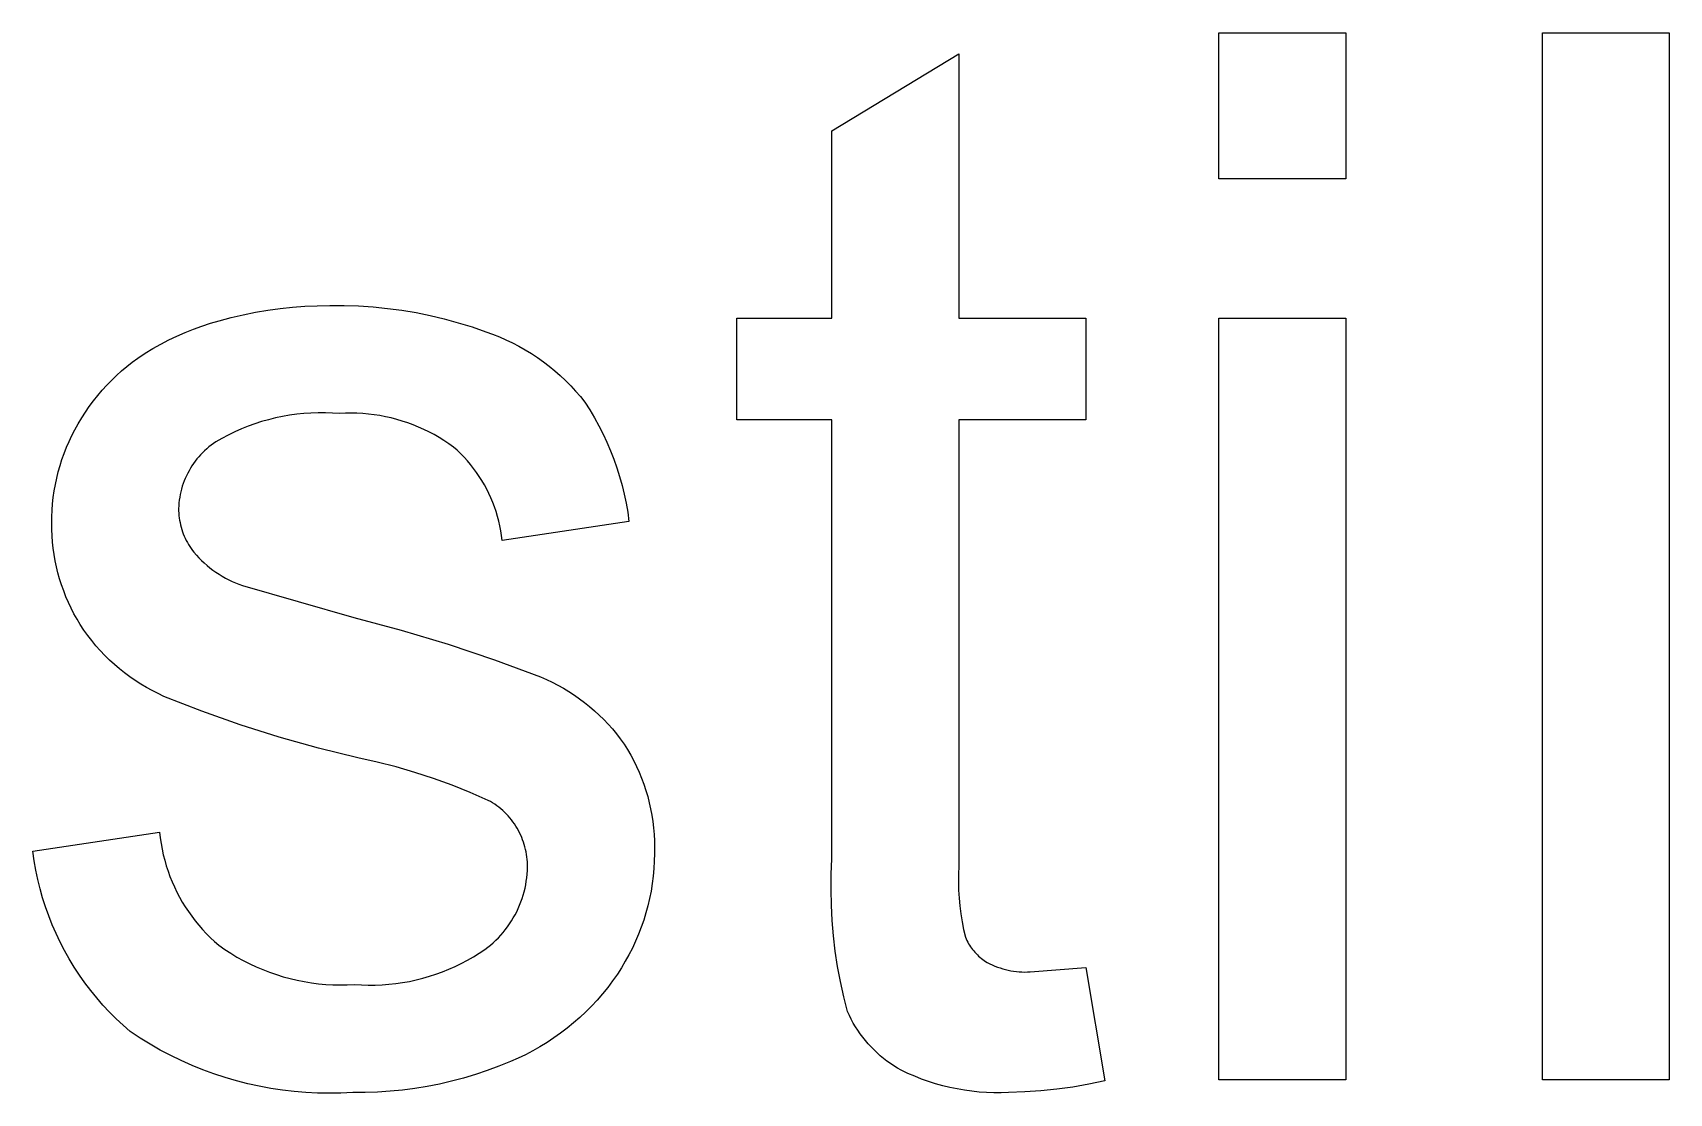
# Model space of a CAD drawing. Header units: millimetres. Extents: x -962 to 3068, y -237 to 2578.
# Drawn here: x 2089.92 to 2131.52, y -60.54 to -33.6 of the extents above; entities that cross this region are included whole.
import ezdxf

# ---------------------------------------------------------------- set-up
doc = ezdxf.new("R2010")
doc.units = ezdxf.units.MM
doc.header["$MEASUREMENT"] = 0
doc.layers.add('Domyślny', color=7, linetype='Continuous', true_color=0x000000)

msp = doc.modelspace()

# ---------------------------------------------------------------- linework, layer by layer
at = {"layer": 'Domyślny'}
for p, q in [((2120.069, -37.306), (2120.069, -33.598)), ((2120.069, -33.598), (2123.293, -33.598)), ((2123.293, -33.598), (2123.293, -37.306)), ((2128.291, -60.201), (2128.291, -33.598)), ((2128.291, -33.598), (2131.516, -33.598)), ((2131.516, -33.598), (2131.516, -60.201)), ((2110.234, -36.092), (2113.458, -34.135)), ((2113.458, -34.135), (2113.458, -40.854)), ((2110.234, -40.854), (2110.234, -36.092)), ((2123.293, -37.306), (2120.069, -37.306)), ((2094.962, -40.836), (2095.27, -40.763)), ((2095.27, -40.763), (2095.58, -40.7)), ((2095.58, -40.7), (2095.891, -40.646)), ((2095.891, -40.646), (2096.204, -40.603)), ((2096.204, -40.603), (2096.519, -40.57)), ((2096.519, -40.57), (2096.834, -40.547)), ((2096.834, -40.547), (2097.15, -40.534)), ((2097.15, -40.534), (2097.466, -40.531)), ((2097.466, -40.531), (2097.834, -40.53)), ((2097.834, -40.53), (2098.201, -40.541)), ((2098.201, -40.541), (2098.568, -40.565)), ((2098.568, -40.565), (2098.934, -40.601)), ((2098.934, -40.601), (2099.299, -40.65)), ((2099.299, -40.65), (2099.662, -40.71)), ((2099.662, -40.71), (2100.022, -40.783)), ((2093.792, -41.213), (2094.004, -41.129)), ((2094.004, -41.129), (2094.219, -41.051)), ((2094.219, -41.051), (2094.437, -40.981)), ((2094.437, -40.981), (2094.657, -40.919)), ((2094.657, -40.919), (2094.962, -40.836)), ((2100.022, -40.783), (2100.38, -40.868)), ((2100.38, -40.868), (2100.735, -40.965)), ((2100.735, -40.965), (2101.086, -41.073)), ((2101.086, -41.073), (2101.434, -41.194)), ((2107.815, -43.433), (2107.815, -40.854)), ((2107.815, -40.854), (2110.234, -40.854)), ((2113.458, -40.854), (2116.683, -40.854)), ((2116.683, -40.854), (2116.683, -43.433)), ((2120.069, -60.201), (2120.069, -40.854)), ((2120.069, -40.854), (2123.293, -40.854)), ((2123.293, -40.854), (2123.293, -60.201)), ((2092.974, -41.623), (2093.173, -41.51)), ((2093.173, -41.51), (2093.376, -41.404)), ((2093.376, -41.404), (2093.582, -41.305)), ((2093.582, -41.305), (2093.792, -41.213)), ((2101.434, -41.194), (2101.608, -41.256)), ((2101.608, -41.256), (2101.779, -41.324)), ((2101.779, -41.324), (2101.948, -41.398)), ((2101.948, -41.398), (2102.114, -41.478)), ((2102.114, -41.478), (2102.278, -41.564)), ((2102.278, -41.564), (2102.439, -41.655)), ((2092.311, -42.08), (2092.448, -41.972)), ((2092.448, -41.972), (2092.589, -41.869)), ((2092.589, -41.869), (2092.78, -41.743)), ((2092.78, -41.743), (2092.974, -41.623)), ((2102.439, -41.655), (2102.596, -41.751)), ((2102.596, -41.751), (2102.75, -41.853)), ((2102.75, -41.853), (2102.9, -41.96)), ((2102.9, -41.96), (2103.047, -42.072)), ((2091.922, -42.43), (2092.048, -42.309)), ((2092.048, -42.309), (2092.178, -42.192)), ((2092.178, -42.192), (2092.311, -42.08)), ((2103.047, -42.072), (2103.189, -42.189)), ((2103.189, -42.189), (2103.328, -42.311)), ((2103.328, -42.311), (2103.462, -42.438)), ((2091.461, -42.953), (2091.57, -42.817)), ((2091.57, -42.817), (2091.683, -42.684)), ((2091.683, -42.684), (2091.801, -42.555)), ((2091.801, -42.555), (2091.922, -42.43)), ((2103.462, -42.438), (2103.592, -42.569)), ((2103.592, -42.569), (2103.718, -42.704)), ((2103.718, -42.704), (2103.839, -42.844)), ((2103.839, -42.844), (2103.954, -42.987)), ((2091.163, -43.383), (2091.258, -43.236)), ((2091.258, -43.236), (2091.357, -43.093)), ((2091.357, -43.093), (2091.461, -42.953)), ((2096.991, -43.26), (2096.809, -43.273)), ((2097.174, -43.254), (2096.991, -43.26)), ((2097.356, -43.253), (2097.174, -43.254)), ((2097.538, -43.26), (2097.356, -43.253)), ((2097.721, -43.272), (2097.538, -43.26)), ((2103.954, -42.987), (2104.079, -43.183)), ((2104.079, -43.183), (2104.198, -43.383)), ((2090.989, -43.685), (2091.074, -43.533)), ((2091.074, -43.533), (2091.163, -43.383)), ((2095.221, -43.666), (2095.054, -43.74)), ((2095.391, -43.598), (2095.221, -43.666)), ((2095.562, -43.536), (2095.391, -43.598)), ((2095.736, -43.48), (2095.562, -43.536)), ((2095.911, -43.43), (2095.736, -43.48)), ((2096.089, -43.386), (2095.911, -43.43)), ((2096.267, -43.349), (2096.089, -43.386)), ((2096.447, -43.317), (2096.267, -43.349)), ((2096.628, -43.292), (2096.447, -43.317)), ((2096.809, -43.273), (2096.628, -43.292)), ((2097.867, -43.265), (2097.721, -43.272)), ((2098.013, -43.263), (2097.867, -43.265)), ((2098.16, -43.266), (2098.013, -43.263)), ((2098.306, -43.274), (2098.16, -43.266)), ((2098.452, -43.287), (2098.306, -43.274)), ((2098.598, -43.304), (2098.452, -43.287)), ((2098.743, -43.327), (2098.598, -43.304)), ((2098.887, -43.354), (2098.743, -43.327)), ((2099.03, -43.386), (2098.887, -43.354)), ((2099.172, -43.423), (2099.03, -43.386)), ((2099.312, -43.464), (2099.172, -43.423)), ((2099.451, -43.51), (2099.312, -43.464)), ((2099.589, -43.561), (2099.451, -43.51)), ((2099.724, -43.616), (2099.589, -43.561)), ((2099.858, -43.676), (2099.724, -43.616)), ((2099.99, -43.74), (2099.858, -43.676)), ((2104.198, -43.383), (2104.31, -43.587)), ((2104.31, -43.587), (2104.415, -43.795)), ((2110.234, -43.433), (2107.815, -43.433)), ((2110.234, -54.588), (2110.234, -43.433)), ((2116.683, -43.433), (2113.458, -43.433)), ((2113.458, -43.433), (2113.458, -54.775)), ((2090.778, -44.132), (2090.843, -43.981)), ((2090.843, -43.981), (2090.914, -43.832)), ((2090.914, -43.832), (2090.989, -43.685)), ((2094.453, -44.078), (2094.396, -44.123)), ((2094.511, -44.036), (2094.453, -44.078)), ((2094.57, -43.995), (2094.511, -44.036)), ((2094.729, -43.904), (2094.57, -43.995)), ((2094.89, -43.819), (2094.729, -43.904)), ((2095.054, -43.74), (2094.89, -43.819)), ((2100.119, -43.809), (2099.99, -43.74)), ((2100.247, -43.881), (2100.119, -43.809)), ((2100.371, -43.958), (2100.247, -43.881)), ((2100.493, -44.04), (2100.371, -43.958)), ((2100.613, -44.125), (2100.493, -44.04)), ((2104.415, -43.795), (2104.513, -44.005)), ((2104.513, -44.005), (2104.604, -44.219)), ((2090.612, -44.598), (2090.662, -44.441)), ((2090.662, -44.441), (2090.717, -44.285)), ((2090.717, -44.285), (2090.778, -44.132)), ((2094.048, -44.485), (2094.006, -44.543)), ((2094.093, -44.428), (2094.048, -44.485)), ((2094.139, -44.373), (2094.093, -44.428)), ((2094.187, -44.32), (2094.139, -44.373)), ((2094.237, -44.268), (2094.187, -44.32)), ((2094.288, -44.218), (2094.237, -44.268)), ((2094.342, -44.169), (2094.288, -44.218)), ((2094.396, -44.123), (2094.342, -44.169)), ((2100.706, -44.208), (2100.613, -44.125)), ((2100.796, -44.294), (2100.706, -44.208)), ((2100.883, -44.383), (2100.796, -44.294)), ((2100.967, -44.475), (2100.883, -44.383)), ((2101.047, -44.57), (2100.967, -44.475)), ((2104.604, -44.219), (2104.689, -44.436)), ((2104.689, -44.436), (2104.766, -44.655)), ((2090.493, -45.078), (2090.527, -44.916)), ((2090.527, -44.916), (2090.567, -44.756)), ((2090.567, -44.756), (2090.612, -44.598)), ((2093.796, -44.92), (2093.769, -44.986)), ((2093.826, -44.854), (2093.796, -44.92)), ((2093.858, -44.79), (2093.826, -44.854)), ((2093.891, -44.726), (2093.858, -44.79)), ((2093.928, -44.664), (2093.891, -44.726)), ((2093.966, -44.603), (2093.928, -44.664)), ((2094.006, -44.543), (2093.966, -44.603)), ((2101.125, -44.667), (2101.047, -44.57)), ((2101.199, -44.768), (2101.125, -44.667)), ((2101.269, -44.87), (2101.199, -44.768)), ((2101.336, -44.975), (2101.269, -44.87)), ((2104.766, -44.655), (2104.836, -44.877)), ((2104.836, -44.877), (2104.898, -45.101)), ((2090.441, -45.403), (2090.464, -45.24)), ((2090.464, -45.24), (2090.493, -45.078)), ((2093.668, -45.331), (2093.655, -45.402)), ((2093.683, -45.261), (2093.668, -45.331)), ((2093.701, -45.191), (2093.683, -45.261)), ((2093.721, -45.122), (2093.701, -45.191)), ((2093.744, -45.054), (2093.721, -45.122)), ((2093.769, -44.986), (2093.744, -45.054)), ((2101.399, -45.083), (2101.336, -44.975)), ((2101.459, -45.192), (2101.399, -45.083)), ((2101.514, -45.303), (2101.459, -45.192)), ((2101.566, -45.417), (2101.514, -45.303)), ((2104.898, -45.101), (2104.953, -45.326)), ((2104.953, -45.326), (2105.001, -45.554)), ((2090.404, -45.896), (2090.411, -45.731)), ((2090.411, -45.731), (2090.423, -45.567)), ((2090.423, -45.567), (2090.441, -45.403)), ((2093.63, -45.616), (2093.627, -45.688)), ((2093.627, -45.688), (2093.627, -45.748)), ((2093.627, -45.748), (2093.63, -45.808)), ((2093.636, -45.544), (2093.63, -45.616)), ((2093.644, -45.473), (2093.636, -45.544)), ((2093.655, -45.402), (2093.644, -45.473)), ((2101.614, -45.532), (2101.566, -45.417)), ((2101.658, -45.648), (2101.614, -45.532)), ((2101.698, -45.766), (2101.658, -45.648)), ((2105.001, -45.554), (2105.041, -45.783)), ((2090.402, -46.061), (2090.404, -45.896)), ((2090.403, -46.22), (2090.402, -46.061)), ((2093.63, -45.808), (2093.635, -45.868)), ((2093.635, -45.868), (2093.642, -45.928)), ((2093.642, -45.928), (2093.651, -45.987)), ((2093.651, -45.987), (2093.662, -46.046)), ((2093.662, -46.046), (2093.675, -46.105)), ((2093.675, -46.105), (2093.69, -46.163)), ((2093.69, -46.163), (2093.707, -46.22)), ((2101.733, -45.886), (2101.698, -45.766)), ((2101.765, -46.006), (2101.733, -45.886)), ((2101.793, -46.128), (2101.765, -46.006)), ((2101.816, -46.25), (2101.793, -46.128)), ((2105.074, -46.013), (2101.85, -46.497)), ((2105.041, -45.783), (2105.074, -46.013)), ((2090.41, -46.38), (2090.403, -46.22)), ((2090.422, -46.539), (2090.41, -46.38)), ((2090.439, -46.697), (2090.422, -46.539)), ((2093.707, -46.22), (2093.725, -46.277)), ((2093.725, -46.277), (2093.746, -46.334)), ((2093.746, -46.334), (2093.769, -46.389)), ((2093.769, -46.389), (2093.794, -46.444)), ((2093.794, -46.444), (2093.82, -46.498)), ((2093.82, -46.498), (2093.849, -46.551)), ((2093.849, -46.551), (2093.879, -46.603)), ((2101.835, -46.373), (2101.816, -46.25)), ((2101.85, -46.497), (2101.835, -46.373)), ((2090.461, -46.855), (2090.439, -46.697)), ((2090.489, -47.012), (2090.461, -46.855)), ((2093.879, -46.603), (2093.911, -46.654)), ((2093.911, -46.654), (2093.945, -46.703)), ((2093.945, -46.703), (2093.98, -46.752)), ((2093.98, -46.752), (2094.017, -46.799)), ((2094.017, -46.799), (2094.079, -46.87)), ((2094.079, -46.87), (2094.144, -46.939)), ((2094.144, -46.939), (2094.21, -47.006)), ((2090.522, -47.168), (2090.489, -47.012)), ((2090.56, -47.323), (2090.522, -47.168)), ((2090.603, -47.476), (2090.56, -47.323)), ((2094.21, -47.006), (2094.279, -47.07)), ((2094.279, -47.07), (2094.35, -47.133)), ((2094.35, -47.133), (2094.423, -47.192)), ((2094.423, -47.192), (2094.498, -47.25)), ((2094.498, -47.25), (2094.575, -47.305)), ((2094.575, -47.305), (2094.654, -47.357)), ((2094.654, -47.357), (2094.734, -47.406)), ((2094.734, -47.406), (2094.816, -47.453)), ((2090.651, -47.628), (2090.603, -47.476)), ((2090.705, -47.779), (2090.651, -47.628)), ((2090.763, -47.927), (2090.705, -47.779)), ((2094.816, -47.453), (2094.9, -47.497)), ((2094.9, -47.497), (2094.984, -47.539)), ((2094.984, -47.539), (2095.071, -47.577)), ((2095.071, -47.577), (2095.158, -47.613)), ((2095.158, -47.613), (2095.247, -47.645)), ((2095.247, -47.645), (2098.078, -48.457)), ((2090.826, -48.073), (2090.763, -47.927)), ((2090.894, -48.218), (2090.826, -48.073)), ((2090.967, -48.359), (2090.894, -48.218)), ((2091.044, -48.499), (2090.967, -48.359)), ((2091.126, -48.636), (2091.044, -48.499)), ((2091.219, -48.775), (2091.126, -48.636)), ((2098.078, -48.457), (2099.283, -48.778)), ((2091.316, -48.911), (2091.219, -48.775)), ((2091.418, -49.044), (2091.316, -48.911)), ((2091.525, -49.173), (2091.418, -49.044)), ((2099.283, -48.778), (2100.477, -49.136)), ((2091.635, -49.298), (2091.525, -49.173)), ((2091.75, -49.42), (2091.635, -49.298)), ((2091.87, -49.537), (2091.75, -49.42)), ((2100.477, -49.136), (2101.659, -49.533)), ((2091.993, -49.65), (2091.87, -49.537)), ((2092.12, -49.759), (2091.993, -49.65)), ((2092.251, -49.864), (2092.12, -49.759)), ((2092.385, -49.964), (2092.251, -49.864)), ((2101.659, -49.533), (2102.828, -49.966)), ((2092.522, -50.059), (2092.385, -49.964)), ((2092.663, -50.149), (2092.522, -50.059)), ((2092.807, -50.235), (2092.663, -50.149)), ((2092.954, -50.315), (2092.807, -50.235)), ((2093.103, -50.391), (2092.954, -50.315)), ((2102.828, -49.966), (2102.977, -50.03)), ((2102.977, -50.03), (2103.124, -50.1)), ((2103.124, -50.1), (2103.268, -50.174)), ((2103.268, -50.174), (2103.41, -50.254)), ((2103.41, -50.254), (2103.549, -50.338)), ((2093.255, -50.461), (2093.103, -50.391)), ((2094.219, -50.838), (2093.255, -50.461)), ((2103.549, -50.338), (2103.685, -50.426)), ((2103.685, -50.426), (2103.818, -50.519)), ((2103.818, -50.519), (2103.947, -50.617)), ((2103.947, -50.617), (2104.074, -50.718)), ((2104.074, -50.718), (2104.197, -50.824)), ((2095.195, -51.183), (2094.219, -50.838)), ((2104.197, -50.824), (2104.316, -50.934)), ((2104.316, -50.934), (2104.432, -51.048)), ((2104.432, -51.048), (2104.544, -51.166)), ((2096.182, -51.496), (2095.195, -51.183)), ((2097.179, -51.776), (2096.182, -51.496)), ((2104.544, -51.166), (2104.651, -51.288)), ((2104.651, -51.288), (2104.755, -51.412)), ((2104.755, -51.412), (2104.854, -51.541)), ((2104.854, -51.541), (2104.949, -51.672)), ((2098.184, -52.024), (2097.179, -51.776)), ((2104.949, -51.672), (2105.036, -51.811)), ((2105.036, -51.811), (2105.117, -51.952)), ((2105.117, -51.952), (2105.194, -52.095)), ((2098.671, -52.13), (2098.184, -52.024)), ((2099.155, -52.252), (2098.671, -52.13)), ((2099.634, -52.391), (2099.155, -52.252)), ((2100.109, -52.545), (2099.634, -52.391)), ((2105.194, -52.095), (2105.266, -52.242)), ((2105.266, -52.242), (2105.333, -52.39)), ((2105.333, -52.39), (2105.394, -52.541)), ((2100.577, -52.715), (2100.109, -52.545)), ((2101.04, -52.901), (2100.577, -52.715)), ((2105.394, -52.541), (2105.451, -52.694)), ((2105.451, -52.694), (2105.502, -52.848)), ((2101.497, -53.102), (2101.04, -52.901)), ((2101.553, -53.134), (2101.497, -53.102)), ((2101.608, -53.167), (2101.553, -53.134)), ((2101.662, -53.203), (2101.608, -53.167)), ((2101.715, -53.24), (2101.662, -53.203)), ((2101.766, -53.279), (2101.715, -53.24)), ((2105.502, -52.848), (2105.549, -53.004)), ((2105.549, -53.004), (2105.589, -53.162)), ((2105.589, -53.162), (2105.625, -53.321)), ((2101.817, -53.32), (2101.766, -53.279)), ((2101.865, -53.362), (2101.817, -53.32)), ((2101.913, -53.406), (2101.865, -53.362)), ((2101.958, -53.452), (2101.913, -53.406)), ((2102.002, -53.499), (2101.958, -53.452)), ((2102.045, -53.548), (2102.002, -53.499)), ((2102.086, -53.598), (2102.045, -53.548)), ((2102.125, -53.649), (2102.086, -53.598)), ((2102.162, -53.702), (2102.125, -53.649)), ((2105.625, -53.321), (2105.655, -53.481)), ((2105.655, -53.481), (2105.679, -53.642)), ((2105.679, -53.642), (2105.698, -53.804)), ((2089.918, -54.397), (2093.143, -53.913)), ((2093.143, -53.913), (2093.159, -54.057)), ((2093.159, -54.057), (2093.181, -54.2)), ((2102.198, -53.756), (2102.162, -53.702)), ((2102.231, -53.811), (2102.198, -53.756)), ((2102.263, -53.867), (2102.231, -53.811)), ((2102.293, -53.925), (2102.263, -53.867)), ((2102.321, -53.983), (2102.293, -53.925)), ((2102.347, -54.042), (2102.321, -53.983)), ((2102.371, -54.102), (2102.347, -54.042)), ((2105.698, -53.804), (2105.712, -53.966)), ((2105.712, -53.966), (2105.72, -54.129)), ((2089.953, -54.637), (2089.918, -54.397)), ((2093.181, -54.2), (2093.207, -54.342)), ((2093.207, -54.342), (2093.237, -54.483)), ((2093.237, -54.483), (2093.273, -54.623)), ((2102.393, -54.163), (2102.371, -54.102)), ((2102.413, -54.224), (2102.393, -54.163)), ((2102.43, -54.286), (2102.413, -54.224)), ((2102.446, -54.349), (2102.43, -54.286)), ((2102.459, -54.412), (2102.446, -54.349)), ((2102.471, -54.476), (2102.459, -54.412)), ((2102.48, -54.54), (2102.471, -54.476)), ((2105.719, -54.455), (2105.715, -54.646)), ((2105.722, -54.292), (2105.719, -54.455)), ((2105.72, -54.129), (2105.722, -54.292)), ((2089.995, -54.875), (2089.953, -54.637)), ((2090.046, -55.112), (2089.995, -54.875)), ((2093.273, -54.623), (2093.313, -54.762)), ((2093.313, -54.762), (2093.358, -54.899)), ((2093.358, -54.899), (2093.407, -55.035)), ((2102.487, -54.604), (2102.48, -54.54)), ((2102.485, -54.978), (2102.491, -54.888)), ((2102.491, -54.668), (2102.487, -54.604)), ((2102.494, -54.733), (2102.491, -54.668)), ((2102.491, -54.888), (2102.494, -54.798)), ((2102.494, -54.798), (2102.494, -54.733)), ((2105.705, -54.837), (2105.688, -55.027)), ((2105.715, -54.646), (2105.705, -54.837)), ((2110.216, -54.98), (2110.234, -54.588)), ((2113.458, -54.775), (2113.449, -54.977)), ((2090.104, -55.348), (2090.046, -55.112)), ((2093.407, -55.035), (2093.461, -55.169)), ((2093.461, -55.169), (2093.519, -55.301)), ((2093.519, -55.301), (2093.582, -55.432)), ((2102.431, -55.335), (2102.449, -55.247)), ((2102.449, -55.247), (2102.464, -55.158)), ((2102.464, -55.158), (2102.476, -55.068)), ((2102.476, -55.068), (2102.485, -54.978)), ((2105.664, -55.217), (2105.634, -55.406)), ((2105.688, -55.027), (2105.664, -55.217)), ((2110.21, -55.372), (2110.216, -54.98)), ((2113.449, -54.977), (2113.447, -55.18)), ((2113.447, -55.18), (2113.452, -55.382)), ((2090.17, -55.581), (2090.104, -55.348)), ((2090.244, -55.811), (2090.17, -55.581)), ((2093.582, -55.432), (2093.649, -55.56)), ((2093.649, -55.56), (2093.72, -55.685)), ((2093.72, -55.685), (2093.796, -55.809)), ((2102.295, -55.766), (2102.328, -55.682)), ((2102.328, -55.682), (2102.358, -55.597)), ((2102.358, -55.597), (2102.385, -55.51)), ((2102.385, -55.51), (2102.409, -55.423)), ((2102.409, -55.423), (2102.431, -55.335)), ((2105.597, -55.593), (2105.554, -55.779)), ((2105.634, -55.406), (2105.597, -55.593)), ((2110.218, -55.764), (2110.21, -55.372)), ((2113.452, -55.382), (2113.464, -55.584)), ((2113.464, -55.584), (2113.483, -55.786)), ((2090.326, -56.039), (2090.244, -55.811)), ((2090.416, -56.265), (2090.326, -56.039)), ((2093.796, -55.809), (2093.875, -55.929)), ((2093.875, -55.929), (2093.959, -56.047)), ((2093.959, -56.047), (2094.046, -56.162)), ((2102.087, -56.167), (2102.134, -56.09)), ((2102.134, -56.09), (2102.178, -56.011)), ((2102.178, -56.011), (2102.22, -55.931)), ((2102.22, -55.931), (2102.259, -55.849)), ((2102.259, -55.849), (2102.295, -55.766)), ((2105.448, -56.147), (2105.385, -56.327)), ((2105.504, -55.964), (2105.448, -56.147)), ((2105.554, -55.779), (2105.504, -55.964)), ((2110.238, -56.155), (2110.218, -55.764)), ((2110.272, -56.546), (2110.238, -56.155)), ((2113.483, -55.786), (2113.508, -55.987)), ((2113.508, -55.987), (2113.541, -56.187)), ((2090.513, -56.487), (2090.416, -56.265)), ((2090.617, -56.705), (2090.513, -56.487)), ((2094.046, -56.162), (2094.138, -56.274)), ((2094.138, -56.274), (2094.232, -56.383)), ((2094.232, -56.383), (2094.331, -56.489)), ((2094.331, -56.489), (2094.433, -56.591)), ((2101.754, -56.594), (2101.815, -56.527)), ((2101.815, -56.527), (2101.874, -56.459)), ((2101.874, -56.459), (2101.931, -56.389)), ((2101.931, -56.389), (2101.986, -56.317)), ((2101.986, -56.317), (2102.038, -56.243)), ((2102.038, -56.243), (2102.087, -56.167)), ((2105.317, -56.506), (2105.242, -56.681)), ((2105.385, -56.327), (2105.317, -56.506)), ((2110.318, -56.935), (2110.272, -56.546)), ((2113.541, -56.187), (2113.581, -56.385)), ((2113.581, -56.385), (2113.627, -56.582)), ((2090.729, -56.92), (2090.617, -56.705)), ((2090.848, -57.131), (2090.729, -56.92)), ((2094.433, -56.591), (2094.538, -56.69)), ((2094.538, -56.69), (2094.647, -56.785)), ((2094.647, -56.785), (2094.798, -56.89)), ((2094.798, -56.89), (2094.952, -56.989)), ((2101.119, -57.08), (2101.268, -56.988)), ((2101.268, -56.988), (2101.414, -56.891)), ((2101.414, -56.891), (2101.486, -56.836)), ((2101.486, -56.836), (2101.556, -56.779)), ((2101.556, -56.779), (2101.624, -56.72)), ((2101.624, -56.72), (2101.69, -56.658)), ((2101.69, -56.658), (2101.754, -56.594)), ((2105.161, -56.855), (2105.074, -57.025)), ((2105.242, -56.681), (2105.161, -56.855)), ((2110.377, -57.323), (2110.318, -56.935)), ((2113.627, -56.582), (2113.645, -56.624)), ((2113.645, -56.624), (2113.665, -56.665)), ((2113.665, -56.665), (2113.685, -56.705)), ((2113.685, -56.705), (2113.708, -56.744)), ((2113.708, -56.744), (2113.731, -56.783)), ((2113.731, -56.783), (2113.756, -56.821)), ((2113.756, -56.821), (2113.782, -56.858)), ((2113.782, -56.858), (2113.809, -56.894)), ((2113.809, -56.894), (2113.837, -56.929)), ((2113.837, -56.929), (2113.867, -56.963)), ((2113.867, -56.963), (2113.897, -56.997)), ((2090.974, -57.338), (2090.848, -57.131)), ((2091.107, -57.541), (2090.974, -57.338)), ((2094.952, -56.989), (2095.109, -57.083)), ((2095.109, -57.083), (2095.269, -57.171)), ((2095.269, -57.171), (2095.433, -57.254)), ((2095.433, -57.254), (2095.599, -57.331)), ((2095.599, -57.331), (2095.767, -57.403)), ((2095.767, -57.403), (2095.938, -57.469)), ((2100.332, -57.46), (2100.494, -57.395)), ((2100.494, -57.395), (2100.654, -57.324)), ((2100.654, -57.324), (2100.812, -57.248)), ((2100.812, -57.248), (2100.967, -57.166)), ((2100.967, -57.166), (2101.119, -57.08)), ((2104.882, -57.356), (2104.778, -57.516)), ((2104.981, -57.192), (2104.882, -57.356)), ((2105.074, -57.025), (2104.981, -57.192)), ((2110.448, -57.708), (2110.377, -57.323)), ((2113.897, -56.997), (2113.929, -57.029)), ((2113.929, -57.029), (2113.962, -57.06)), ((2113.962, -57.06), (2113.996, -57.09)), ((2113.996, -57.09), (2114.031, -57.119)), ((2114.031, -57.119), (2114.066, -57.147)), ((2114.066, -57.147), (2114.103, -57.173)), ((2114.103, -57.173), (2114.14, -57.198)), ((2114.14, -57.198), (2114.179, -57.222)), ((2114.179, -57.222), (2114.242, -57.254)), ((2114.242, -57.254), (2114.306, -57.284)), ((2114.306, -57.284), (2114.372, -57.312)), ((2114.372, -57.312), (2114.438, -57.337)), ((2114.438, -57.337), (2114.505, -57.361)), ((2114.505, -57.361), (2114.573, -57.382)), ((2114.573, -57.382), (2114.641, -57.4)), ((2114.641, -57.4), (2114.71, -57.416)), ((2115.275, -57.46), (2116.683, -57.352)), ((2116.683, -57.352), (2117.167, -60.232)), ((2091.246, -57.739), (2091.107, -57.541)), ((2091.393, -57.932), (2091.246, -57.739)), ((2095.938, -57.469), (2096.111, -57.528)), ((2096.111, -57.528), (2096.287, -57.582)), ((2096.287, -57.582), (2096.463, -57.63)), ((2096.463, -57.63), (2096.642, -57.672)), ((2096.642, -57.672), (2096.821, -57.708)), ((2096.821, -57.708), (2097.002, -57.737)), ((2097.002, -57.737), (2097.184, -57.76)), ((2097.184, -57.76), (2097.366, -57.777)), ((2097.366, -57.777), (2097.549, -57.788)), ((2097.549, -57.788), (2097.732, -57.793)), ((2097.732, -57.793), (2097.915, -57.791)), ((2097.915, -57.791), (2098.098, -57.783)), ((2098.098, -57.783), (2098.273, -57.793)), ((2098.273, -57.793), (2098.448, -57.798)), ((2098.448, -57.798), (2098.623, -57.797)), ((2098.623, -57.797), (2098.798, -57.79)), ((2098.798, -57.79), (2098.972, -57.776)), ((2098.972, -57.776), (2099.146, -57.757)), ((2099.146, -57.757), (2099.32, -57.732)), ((2099.32, -57.732), (2099.492, -57.701)), ((2099.492, -57.701), (2099.663, -57.664)), ((2099.663, -57.664), (2099.833, -57.622)), ((2099.833, -57.622), (2100.001, -57.573)), ((2100.001, -57.573), (2100.167, -57.519)), ((2100.167, -57.519), (2100.332, -57.46)), ((2104.658, -57.687), (2104.533, -57.855)), ((2104.778, -57.516), (2104.658, -57.687)), ((2110.532, -58.091), (2110.448, -57.708)), ((2114.71, -57.416), (2114.78, -57.43)), ((2114.78, -57.43), (2114.85, -57.442)), ((2114.85, -57.442), (2114.92, -57.451)), ((2114.92, -57.451), (2114.991, -57.458)), ((2114.991, -57.458), (2115.062, -57.462)), ((2115.062, -57.462), (2115.133, -57.464)), ((2115.133, -57.464), (2115.204, -57.463)), ((2115.204, -57.463), (2115.275, -57.46)), ((2091.545, -58.12), (2091.393, -57.932)), ((2091.704, -58.303), (2091.545, -58.12)), ((2104.264, -58.176), (2104.122, -58.329)), ((2104.401, -58.018), (2104.264, -58.176)), ((2104.533, -57.855), (2104.401, -58.018)), ((2110.629, -58.471), (2110.532, -58.091)), ((2091.869, -58.481), (2091.704, -58.303)), ((2092.04, -58.652), (2091.869, -58.481)), ((2092.217, -58.818), (2092.04, -58.652)), ((2103.822, -58.621), (2103.665, -58.759)), ((2103.974, -58.478), (2103.822, -58.621)), ((2104.122, -58.329), (2103.974, -58.478)), ((2110.675, -58.569), (2110.629, -58.471)), ((2110.723, -58.665), (2110.675, -58.569)), ((2092.399, -58.978), (2092.217, -58.818)), ((2092.647, -59.143), (2092.399, -58.978)), ((2103.336, -59.019), (2103.166, -59.14)), ((2103.503, -58.892), (2103.336, -59.019)), ((2103.665, -58.759), (2103.503, -58.892)), ((2110.775, -58.76), (2110.723, -58.665)), ((2110.831, -58.853), (2110.775, -58.76)), ((2110.889, -58.944), (2110.831, -58.853)), ((2110.951, -59.033), (2110.889, -58.944)), ((2111.015, -59.12), (2110.951, -59.033)), ((2092.902, -59.299), (2092.647, -59.143)), ((2093.161, -59.447), (2092.902, -59.299)), ((2093.425, -59.586), (2093.161, -59.447)), ((2102.63, -59.467), (2102.444, -59.564)), ((2102.812, -59.364), (2102.63, -59.467)), ((2102.991, -59.255), (2102.812, -59.364)), ((2103.166, -59.14), (2102.991, -59.255)), ((2111.083, -59.204), (2111.015, -59.12)), ((2111.153, -59.287), (2111.083, -59.204)), ((2111.226, -59.366), (2111.153, -59.287)), ((2111.302, -59.443), (2111.226, -59.366)), ((2111.381, -59.518), (2111.302, -59.443)), ((2093.694, -59.716), (2093.425, -59.586)), ((2093.967, -59.837), (2093.694, -59.716)), ((2094.243, -59.949), (2093.967, -59.837)), ((2101.77, -59.857), (2101.473, -59.968)), ((2102.064, -59.738), (2101.77, -59.857)), ((2102.256, -59.654), (2102.064, -59.738)), ((2102.444, -59.564), (2102.256, -59.654)), ((2111.462, -59.59), (2111.381, -59.518)), ((2111.545, -59.659), (2111.462, -59.59)), ((2111.631, -59.725), (2111.545, -59.659)), ((2111.719, -59.788), (2111.631, -59.725)), ((2111.809, -59.848), (2111.719, -59.788)), ((2111.901, -59.905), (2111.809, -59.848)), ((2094.524, -60.052), (2094.243, -59.949)), ((2094.807, -60.145), (2094.524, -60.052)), ((2095.094, -60.228), (2094.807, -60.145)), ((2095.383, -60.302), (2095.094, -60.228)), ((2095.675, -60.367), (2095.383, -60.302)), ((2100.254, -60.311), (2099.943, -60.371)), ((2100.563, -60.24), (2100.254, -60.311)), ((2100.869, -60.159), (2100.563, -60.24)), ((2101.173, -60.068), (2100.869, -60.159)), ((2101.473, -59.968), (2101.173, -60.068)), ((2111.995, -59.958), (2111.901, -59.905)), ((2112.164, -60.039), (2111.995, -59.958)), ((2112.336, -60.114), (2112.164, -60.039)), ((2112.511, -60.183), (2112.336, -60.114)), ((2112.688, -60.246), (2112.511, -60.183)), ((2112.867, -60.303), (2112.688, -60.246)), ((2113.048, -60.354), (2112.867, -60.303)), ((2116.764, -60.316), (2116.359, -60.386)), ((2117.167, -60.232), (2116.764, -60.316)), ((2123.293, -60.201), (2120.069, -60.201)), ((2131.516, -60.201), (2128.291, -60.201)), ((2095.968, -60.421), (2095.675, -60.367)), ((2096.263, -60.465), (2095.968, -60.421)), ((2096.56, -60.5), (2096.263, -60.465)), ((2096.857, -60.525), (2096.56, -60.5)), ((2097.156, -60.54), (2096.857, -60.525)), ((2097.454, -60.544), (2097.156, -60.54)), ((2097.752, -60.539), (2097.454, -60.544)), ((2098.051, -60.524), (2097.752, -60.539)), ((2098.367, -60.524), (2098.051, -60.524)), ((2098.684, -60.514), (2098.367, -60.524)), ((2099, -60.494), (2098.684, -60.514)), ((2099.316, -60.463), (2099, -60.494)), ((2099.63, -60.422), (2099.316, -60.463)), ((2099.943, -60.371), (2099.63, -60.422)), ((2113.23, -60.398), (2113.048, -60.354)), ((2113.414, -60.436), (2113.23, -60.398)), ((2113.599, -60.468), (2113.414, -60.436)), ((2113.785, -60.494), (2113.599, -60.468)), ((2113.972, -60.513), (2113.785, -60.494)), ((2114.16, -60.525), (2113.972, -60.513)), ((2114.347, -60.531), (2114.16, -60.525)), ((2114.535, -60.531), (2114.347, -60.531)), ((2114.723, -60.524), (2114.535, -60.531)), ((2115.134, -60.511), (2114.723, -60.524)), ((2115.544, -60.483), (2115.134, -60.511)), ((2115.952, -60.442), (2115.544, -60.483)), ((2116.359, -60.386), (2115.952, -60.442))]:
    msp.add_line(p, q, dxfattribs=at)

doc.saveas('drawing.dxf')
